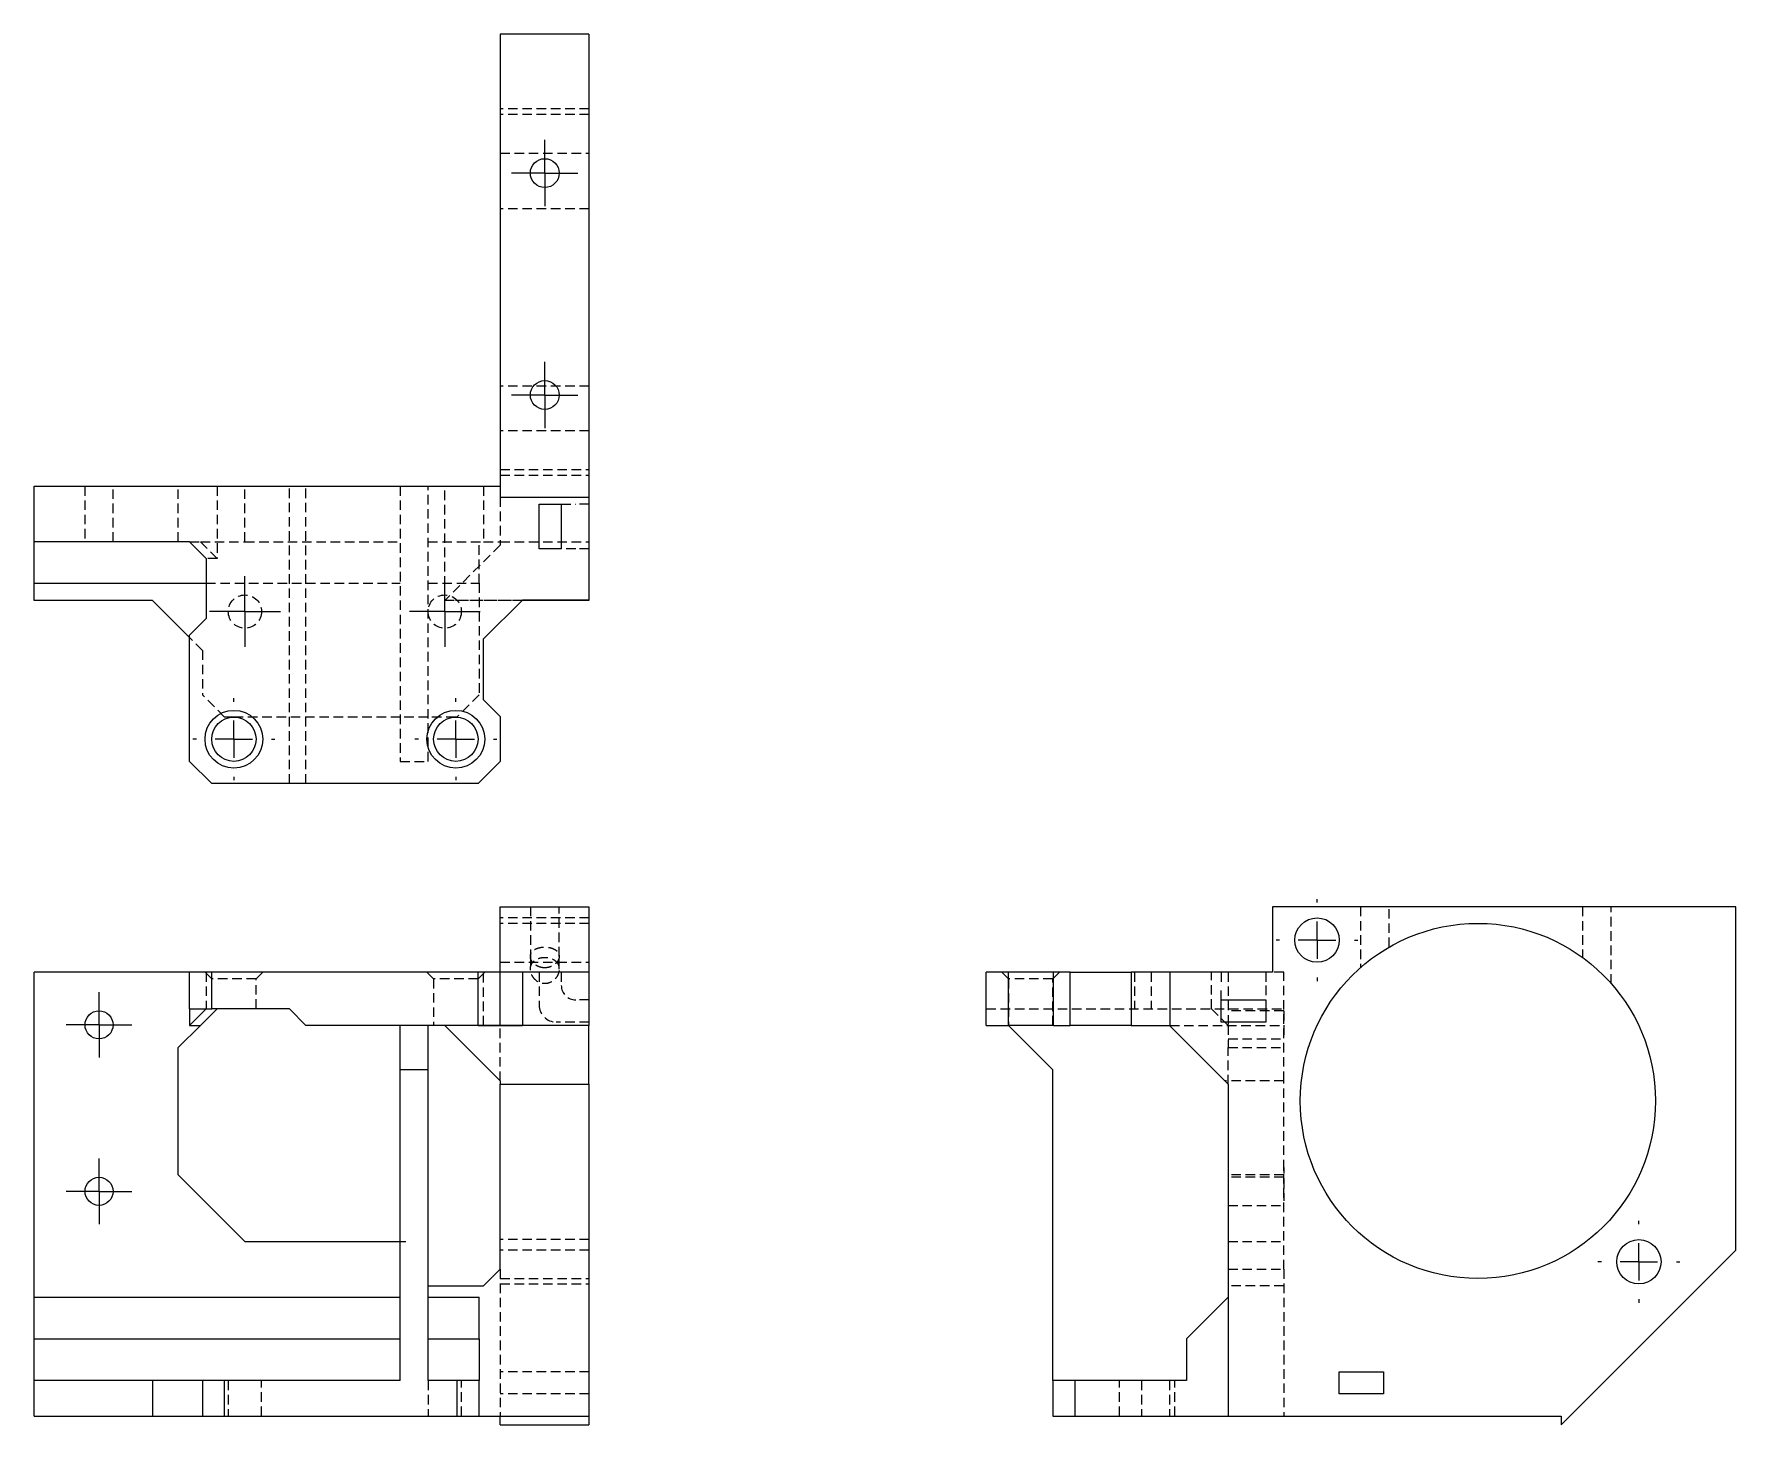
# Model space of a CAD drawing. Header units: millimetres. Extents: x 46 to 273, y 22 to 208.
import ezdxf

# ---------------------------------------------------------------- set-up
doc = ezdxf.new("R2010")
doc.units = ezdxf.units.MM
doc.linetypes.add('HIDDEN', pattern=[1.905, 1.27, -0.635])
doc.layers.add('10', color=7, linetype='Continuous')

# ---------------------------------------------------------------- blocks, each defined once
blk = doc.blocks.new('SW_CENTERMARKSYMBOL_0')
at = {"layer": '10', "color": 0}
for p, q in [((0, 2.5), (0, 4.37)), ((0, 0), (0, 2.5)), ((-2.5, 0), (-4.37, 0)), ((0, 0), (-2.5, 0)), ((0, 0), (0, -2.5)), ((0, 0), (2.5, 0)), ((2.5, 0), (4.37, 0)), ((0, -2.5), (0, -4.37))]:
    blk.add_line(p, q, dxfattribs=at)
blk = doc.blocks.new('SW_CENTERMARKSYMBOL_1')
at = {"layer": '10', "color": 0}
for p, q in [((0, 2.5), (0, 4.37)), ((0, 0), (0, 2.5)), ((-2.5, 0), (-4.37, 0)), ((0, 0), (-2.5, 0)), ((0, 0), (0, -2.5)), ((0, 0), (2.5, 0)), ((2.5, 0), (4.37, 0)), ((0, -2.5), (0, -4.37))]:
    blk.add_line(p, q, dxfattribs=at)
blk = doc.blocks.new('SW_CENTERMARKSYMBOL_2')
at = {"layer": '10', "color": 0}
for p, q in [((0, 2.5), (0, 4.72)), ((0, 0), (0, 2.5)), ((-2.5, 0), (-4.72, 0)), ((0, 0), (-2.5, 0)), ((0, 0), (0, -2.5)), ((0, 0), (2.5, 0)), ((2.5, 0), (4.72, 0)), ((0, -2.5), (0, -4.72))]:
    blk.add_line(p, q, dxfattribs=at)
blk = doc.blocks.new('SW_CENTERMARKSYMBOL_3')
at = {"layer": '10', "color": 0}
for p, q in [((0, 2.5), (0, 4.72)), ((0, 0), (0, 2.5)), ((-2.5, 0), (-4.72, 0)), ((0, 0), (-2.5, 0)), ((0, 0), (0, -2.5)), ((0, 0), (2.5, 0)), ((2.5, 0), (4.72, 0)), ((0, -2.5), (0, -4.72))]:
    blk.add_line(p, q, dxfattribs=at)
blk = doc.blocks.new('SW_CENTERMARKSYMBOL_4')
at = {"layer": '10', "color": 0}
for p, q in [((0, 2.5), (0, 4.42)), ((0, 0), (0, 2.5)), ((-2.5, 0), (-4.42, 0)), ((0, 0), (-2.5, 0)), ((0, 0), (0, -2.5)), ((0, 0), (2.5, 0)), ((2.5, 0), (4.42, 0)), ((0, -2.5), (0, -4.42))]:
    blk.add_line(p, q, dxfattribs=at)
blk = doc.blocks.new('SW_CENTERMARKSYMBOL_5')
at = {"layer": '10', "color": 0}
for p, q in [((0, 2.5), (0, 4.42)), ((0, 0), (0, 2.5)), ((-2.5, 0), (-4.42, 0)), ((0, 0), (-2.5, 0)), ((0, 0), (0, -2.5)), ((0, 0), (2.5, 0)), ((2.5, 0), (4.42, 0)), ((0, -2.5), (0, -4.42))]:
    blk.add_line(p, q, dxfattribs=at)
blk = doc.blocks.new('SW_CENTERMARKSYMBOL_6')
at = {"layer": '10', "color": 0}
for p, q in [((0, 5), (0, 5.46)), ((0, 0), (0, 2.5)), ((-5, 0), (-5.46, 0)), ((0, 0), (-2.5, 0)), ((0, 0), (0, -2.5)), ((0, 0), (2.5, 0)), ((5, 0), (5.46, 0)), ((0, -5), (0, -5.46))]:
    blk.add_line(p, q, dxfattribs=at)
blk = doc.blocks.new('SW_CENTERMARKSYMBOL_7')
at = {"layer": '10', "color": 0}
for p, q in [((0, 5), (0, 5.46)), ((0, 0), (0, 2.5)), ((-5, 0), (-5.46, 0)), ((0, 0), (-2.5, 0)), ((0, 0), (0, -2.5)), ((0, 0), (2.5, 0)), ((5, 0), (5.46, 0)), ((0, -5), (0, -5.46))]:
    blk.add_line(p, q, dxfattribs=at)
blk = doc.blocks.new('SW_CENTERMARKSYMBOL_8')
at = {"layer": '10', "color": 0}
for p, q in [((0, 5), (0, 5.46)), ((0, 0), (0, 2.5)), ((-5, 0), (-5.46, 0)), ((0, 0), (-2.5, 0)), ((0, 0), (0, -2.5)), ((0, 0), (2.5, 0)), ((5, 0), (5.46, 0)), ((0, -5), (0, -5.46))]:
    blk.add_line(p, q, dxfattribs=at)
blk = doc.blocks.new('SW_CENTERMARKSYMBOL_9')
at = {"layer": '10', "color": 0}
for p, q in [((0, 5), (0, 5.46)), ((0, 0), (0, 2.5)), ((-5, 0), (-5.46, 0)), ((0, 0), (-2.5, 0)), ((0, 0), (0, -2.5)), ((0, 0), (2.5, 0)), ((5, 0), (5.46, 0)), ((0, -5), (0, -5.46))]:
    blk.add_line(p, q, dxfattribs=at)

msp = doc.modelspace()

# ---------------------------------------------------------------- linework, layer by layer
at = {"color": 7, "linetype": 'Continuous', "lineweight": 25}
for p, q in [((120.01, 208), (108.17, 208)), ((108.17, 208), (108.17, 146.19)), ((120.01, 208), (120.01, 146.19)), ((45.99, 140.27), (45.99, 147.68)), ((45.99, 147.68), (108.17, 147.68)), ((52.78, 147.68), (54.25, 147.68)), ((94.1, 147.68), (95.58, 147.68)), ((108.17, 146.19), (120.01, 146.19)), ((120.01, 146.19), (120.01, 132.49)), ((113.35, 145.27), (116.31, 145.27)), ((113.35, 139.34), (113.35, 145.27)), ((116.31, 145.27), (116.31, 139.34)), ((66.72, 140.27), (45.99, 140.27)), ((45.99, 134.72), (45.99, 140.27)), ((68.94, 138.05), (66.72, 140.27)), ((116.31, 139.34), (113.35, 139.34)), ((68.94, 138.05), (68.94, 130.01)), ((45.99, 134.72), (68.94, 134.72)), ((45.99, 132.43), (45.99, 134.72)), ((61.79, 132.43), (45.99, 132.43)), ((66.72, 127.5), (61.79, 132.43)), ((111.13, 132.49), (105.95, 127.31)), ((120.01, 132.44), (111.08, 132.44)), ((120.01, 132.49), (111.13, 132.49)), ((120.01, 132.49), (120.01, 132.44)), ((66.72, 127.79), (68.94, 130.01)), ((66.72, 110.96), (66.72, 127.79)), ((105.95, 119.17), (105.95, 127.31)), ((105.95, 119.17), (108.17, 116.95)), ((72.65, 116.88), (72.63, 116.88)), ((102.26, 116.88), (102.24, 116.88)), ((108.17, 116.95), (108.17, 110.96)), ((69.68, 108), (66.72, 110.96)), ((108.17, 110.96), (105.21, 108)), ((105.21, 108), (69.68, 108)), ((108.17, 91.57), (120.01, 91.57)), ((108.17, 82.84), (108.17, 91.57)), ((120.01, 91.57), (120.01, 82.84)), ((211.19, 91.57), (211.19, 82.84)), ((273, 91.57), (211.19, 91.57)), ((273, 45.74), (273, 91.57)), ((45.99, 39.46), (45.99, 82.84)), ((66.72, 82.84), (45.99, 82.84)), ((66.72, 77.95), (66.72, 82.84)), ((69.68, 82.84), (66.72, 82.84)), ((69.68, 77.95), (69.68, 82.84)), ((105.21, 82.84), (69.68, 82.84)), ((105.21, 75.73), (105.21, 82.84)), ((108.17, 82.84), (105.21, 82.84)), ((108.17, 75.73), (108.17, 82.84)), ((111.13, 82.84), (108.17, 82.84)), ((111.13, 82.84), (111.13, 75.73)), ((120.01, 82.84), (111.13, 82.84)), ((120.01, 82.84), (120.01, 75.71)), ((173, 75.73), (173, 82.84)), ((175.96, 82.84), (173, 82.84)), ((175.96, 75.73), (175.96, 82.84)), ((181.95, 82.84), (175.96, 82.84)), ((181.95, 75.73), (181.95, 82.84)), ((184.17, 82.84), (181.95, 82.84)), ((184.17, 75.73), (184.17, 82.84)), ((184.17, 82.84), (192.31, 82.84)), ((192.31, 82.84), (192.31, 75.73)), ((197.49, 82.84), (192.31, 82.84)), ((197.49, 82.84), (197.49, 75.71)), ((211.19, 82.84), (197.49, 82.84)), ((66.72, 77.95), (69.68, 77.95)), ((68.94, 77.95), (66.72, 75.73)), ((66.72, 77.95), (66.72, 75.73)), ((68.19, 75.73), (70.42, 77.95)), ((80.04, 77.95), (69.68, 77.95)), ((82.26, 75.73), (80.04, 77.95)), ((204.34, 79.14), (210.27, 79.14)), ((204.34, 76.17), (204.34, 79.14)), ((210.27, 79.14), (210.27, 76.17)), ((68.19, 75.73), (65.23, 72.77)), ((66.72, 75.73), (68.19, 75.73)), ((105.21, 75.73), (82.26, 75.73)), ((94.84, 69.81), (94.84, 75.73)), ((98.55, 69.81), (98.55, 75.73)), ((100.79, 75.71), (100.77, 75.73)), ((108.17, 68.33), (100.79, 75.71)), ((120.01, 75.71), (100.79, 75.71)), ((105.21, 75.73), (108.17, 75.73)), ((108.17, 75.73), (111.13, 75.73)), ((120.01, 67.88), (120.01, 75.71)), ((173, 75.73), (175.96, 75.73)), ((181.95, 75.73), (175.96, 75.73)), ((181.88, 69.81), (175.96, 75.73)), ((181.95, 75.73), (184.17, 75.73)), ((192.31, 75.73), (184.17, 75.73)), ((192.31, 75.73), (197.49, 75.73)), ((205.27, 67.88), (197.44, 75.71)), ((197.49, 75.71), (197.44, 75.71)), ((210.27, 76.17), (204.34, 76.17)), ((65.23, 55.8), (65.23, 72.77)), ((98.55, 69.81), (94.84, 69.81)), ((94.84, 28.35), (94.84, 69.81)), ((98.55, 28.35), (98.55, 69.81)), ((108.17, 68.33), (108.17, 67.88)), ((181.88, 28.35), (181.88, 69.81)), ((108.17, 67.88), (120.01, 67.88)), ((108.17, 43.21), (108.17, 67.88)), ((120.01, 67.88), (120.01, 23.62)), ((205.27, 67.88), (205.27, 23.62)), ((65.23, 55.8), (74.12, 46.91)), ((74.12, 46.91), (94.84, 46.91)), ((249.69, 22.43), (273, 45.74)), ((105.95, 40.99), (108.17, 43.21)), ((98.55, 40.99), (105.95, 40.99)), ((45.99, 39.46), (94.84, 39.46)), ((45.99, 33.91), (45.99, 39.46)), ((98.55, 39.46), (105.36, 39.46)), ((105.36, 33.91), (105.36, 39.46)), ((199.72, 33.91), (205.27, 39.46)), ((45.99, 33.91), (94.84, 33.91)), ((45.99, 28.35), (45.99, 33.91)), ((98.55, 33.91), (105.36, 33.91)), ((105.36, 33.91), (105.36, 28.35)), ((199.72, 33.91), (199.72, 28.35)), ((220.08, 29.54), (226, 29.54)), ((220.08, 26.58), (220.08, 29.54)), ((226, 29.54), (226, 26.58)), ((45.99, 23.62), (45.99, 28.35)), ((61.79, 28.35), (45.99, 28.35)), ((61.79, 28.35), (61.79, 23.62)), ((68.45, 28.35), (61.79, 28.35)), ((68.45, 28.35), (68.45, 23.62)), ((71.41, 28.35), (68.45, 28.35)), ((71.41, 23.62), (71.41, 28.35)), ((94.84, 28.35), (71.41, 28.35)), ((102.4, 28.35), (98.55, 28.35)), ((102.4, 28.35), (102.4, 23.62)), ((105.36, 28.35), (102.4, 28.35)), ((105.36, 23.62), (105.36, 28.35)), ((181.88, 28.35), (181.88, 23.62)), ((184.84, 28.35), (181.88, 28.35)), ((184.84, 23.62), (184.84, 28.35)), ((199.72, 28.35), (184.84, 28.35)), ((226, 26.58), (220.08, 26.58)), ((45.99, 23.62), (61.79, 23.62)), ((61.79, 23.62), (68.45, 23.62)), ((68.45, 23.62), (71.41, 23.62)), ((71.41, 23.62), (102.4, 23.62)), ((102.4, 23.62), (105.36, 23.62)), ((105.36, 23.62), (120.01, 23.62)), ((108.17, 22.43), (108.17, 23.62)), ((120.01, 23.62), (120.01, 22.43)), ((181.88, 23.62), (184.84, 23.62)), ((184.84, 23.62), (205.27, 23.62)), ((205.27, 23.62), (249.69, 23.62)), ((249.69, 23.62), (249.69, 22.43)), ((108.17, 22.43), (120.01, 22.43))]:
    msp.add_line(p, q, dxfattribs=at)
at = {"color": 7, "linetype": 'HIDDEN', "lineweight": 18}
for p, q in [((120.01, 198.01), (108.17, 198.01)), ((120.01, 197.27), (108.17, 197.27)), ((108.17, 192.09), (120.01, 192.09)), ((120.01, 184.69), (108.17, 184.69)), ((120.01, 161), (108.17, 161)), ((120.01, 155.08), (108.17, 155.08)), ((120.01, 155.08), (108.17, 155.08)), ((108.17, 149.9), (120.01, 149.9)), ((52.78, 147.68), (52.78, 140.27)), ((56.53, 140.27), (56.53, 147.68)), ((65.23, 140.27), (65.23, 147.68)), ((70.42, 147.68), (70.42, 138.05)), ((74.12, 140.27), (74.12, 147.68)), ((80.04, 108), (80.04, 147.68)), ((82.26, 108), (82.26, 147.68)), ((94.84, 147.68), (94.84, 110.96)), ((98.55, 110.96), (98.55, 147.68)), ((100.77, 132.49), (100.77, 147.68)), ((105.95, 147.68), (105.95, 140.27)), ((108.17, 149.16), (120.01, 149.16)), ((108.17, 146.19), (108.17, 139.83)), ((116.31, 145.27), (118.24, 145.27)), ((120.01, 145.27), (118.24, 145.27)), ((66.72, 140.27), (68.19, 140.27)), ((68.19, 140.27), (70.42, 138.05)), ((68.19, 140.27), (74.12, 140.27)), ((74.12, 140.27), (94.84, 140.27)), ((98.55, 140.27), (105.95, 140.27)), ((108.17, 139.83), (100.79, 132.44)), ((105.36, 134.72), (105.36, 140.27)), ((105.95, 140.27), (108.17, 140.27)), ((108.17, 140.27), (120.01, 140.27)), ((118.24, 139.34), (116.31, 139.34)), ((120.01, 139.34), (118.24, 139.34)), ((70.42, 138.05), (68.94, 138.05)), ((68.94, 134.72), (94.84, 134.72)), ((98.55, 134.72), (105.36, 134.72)), ((105.36, 134.72), (105.36, 119.84)), ((100.77, 132.49), (111.13, 132.49)), ((100.79, 132.44), (100.79, 132.49)), ((111.08, 132.44), (100.79, 132.44)), ((68.45, 125.76), (66.72, 127.5)), ((68.45, 125.76), (68.45, 119.84)), ((71.41, 116.88), (68.45, 119.84)), ((105.36, 119.84), (102.4, 116.88)), ((72.63, 116.88), (71.41, 116.88)), ((94.84, 116.88), (72.65, 116.88)), ((98.55, 116.88), (94.84, 116.88)), ((102.24, 116.88), (98.55, 116.88)), ((102.4, 116.88), (102.26, 116.88)), ((94.84, 110.96), (98.55, 110.96)), ((112.19, 91.57), (112.19, 84.95)), ((116.04, 84.95), (116.04, 91.57)), ((222.91, 91.57), (222.91, 83.42)), ((226.76, 86.18), (226.76, 91.57)), ((252.52, 91.57), (252.52, 84.81)), ((256.37, 81.32), (256.37, 91.57)), ((120.01, 90.08), (108.17, 90.08)), ((120.01, 89.35), (108.17, 89.35)), ((108.17, 84.16), (120.01, 84.16)), ((112.19, 84.95), (112.19, 83.25)), ((116.04, 83.24), (116.04, 84.95)), ((68.79, 82.84), (69.68, 81.95)), ((68.94, 82.84), (68.94, 77.95)), ((75.6, 81.95), (69.68, 81.95)), ((75.6, 81.95), (76.49, 82.84)), ((75.6, 77.95), (75.6, 81.95)), ((98.4, 82.84), (99.29, 81.95)), ((105.21, 81.95), (99.29, 81.95)), ((99.29, 81.95), (99.29, 75.73)), ((105.21, 81.95), (106.1, 82.84)), ((105.21, 75.73), (105.21, 81.95)), ((105.95, 75.73), (105.95, 82.84)), ((108.17, 68.33), (108.17, 82.84)), ((113.35, 82.84), (113.35, 78.47)), ((116.31, 82.84), (116.31, 81.06)), ((175.07, 82.84), (175.96, 81.95)), ((181.88, 81.95), (175.96, 81.95)), ((175.96, 81.95), (175.96, 75.73)), ((181.88, 81.95), (182.77, 82.84)), ((181.88, 75.73), (181.88, 81.95)), ((192.79, 82.84), (192.79, 77.95)), ((195.01, 82.84), (195.01, 77.95)), ((203.05, 77.95), (203.05, 82.84)), ((204.34, 82.84), (204.34, 81.06)), ((205.27, 82.84), (205.27, 75.73)), ((210.27, 82.84), (210.27, 81.06)), ((212.68, 82.84), (211.19, 82.84)), ((212.68, 68.33), (212.68, 82.84)), ((204.34, 79.14), (204.34, 81.06)), ((210.27, 81.06), (210.27, 79.14)), ((120.01, 79.14), (118.24, 79.14)), ((173, 77.95), (212.68, 77.95)), ((205.27, 75.73), (203.05, 77.95)), ((212.68, 77.68), (205.27, 77.68)), ((212.68, 77.66), (212.68, 77.68)), ((212.68, 77.66), (212.68, 73.98)), ((120.01, 76.17), (115.65, 76.17)), ((197.49, 75.73), (212.68, 75.73)), ((205.27, 75.73), (205.27, 72.77)), ((205.27, 73.93), (212.68, 73.93)), ((205.27, 72.77), (212.68, 72.77)), ((205.27, 67.88), (205.27, 72.77)), ((212.68, 68.33), (204.83, 68.33)), ((212.68, 43.21), (212.68, 68.33)), ((212.68, 55.8), (205.27, 55.8)), ((212.68, 55.47), (205.27, 55.47)), ((212.68, 55.27), (212.68, 52.34)), ((212.68, 55.07), (212.68, 55.18)), ((205.27, 51.73), (212.68, 51.73)), ((94.84, 46.91), (95.58, 46.91)), ((120.01, 47.16), (108.17, 47.16)), ((120.01, 45.74), (108.17, 45.74)), ((205.27, 46.91), (212.68, 46.91)), ((108.17, 43.21), (108.17, 23.62)), ((205.27, 43.21), (212.68, 43.21)), ((212.68, 43.21), (212.68, 23.62)), ((108.17, 41.97), (120.01, 41.97)), ((108.17, 41.24), (120.01, 41.24)), ((212.68, 40.99), (205.27, 40.99)), ((120.01, 29.54), (108.17, 29.54)), ((71.9, 28.35), (71.9, 23.62)), ((76.34, 23.62), (76.34, 28.35)), ((98.55, 28.35), (98.55, 23.62)), ((102.99, 23.62), (102.99, 28.35)), ((190.76, 23.62), (190.76, 28.35)), ((193.72, 28.35), (193.72, 23.62)), ((197.43, 28.35), (197.43, 23.62)), ((198.17, 23.62), (198.17, 28.35)), ((120.01, 26.58), (108.17, 26.58))]:
    msp.add_line(p, q, dxfattribs=at)
at = {"color": 7, "linetype": 'Continuous', "lineweight": 25}
for centre, radius in [((114.11, 189.45), 1.92), ((114.11, 159.84), 1.92), ((72.64, 113.92), 3.85), ((72.64, 113.92), 2.96), ((102.25, 113.92), 3.85), ((102.25, 113.92), 2.96), ((217.12, 87.12), 2.96), ((238.58, 65.66), 23.69), ((54.66, 75.81), 1.87), ((54.66, 53.6), 1.87), ((260.05, 44.2), 2.96)]:
    msp.add_circle(centre, radius, dxfattribs=at)
at = {"color": 7, "linetype": 'HIDDEN', "lineweight": 18}
for centre in [(74.12, 130.95), (100.77, 130.95)]:
    msp.add_circle(centre, 2.22, dxfattribs=at)
for centre, radius in [((118.24, 81.06), 1.92), ((115.65, 78.47), 2.29)]:
    msp.add_arc(centre, radius, 180, 270, dxfattribs=at)
for points, knots in [([(54.35, 147.68), (54.51, 147.68), (54.85, 147.68), (55.25, 147.68), (55.41, 147.68), (55.49, 147.68)], [0, 0, 0, 0, 0.3181315, 0.6590658, 1, 1, 1, 1]), ([(114.11, 83.42), (114.26, 83.42), (114.39, 83.44), (114.67, 83.49), (114.8, 83.53), (115.04, 83.62), (115.15, 83.68), (115.35, 83.81), (115.44, 83.88), (115.61, 84.02), (115.68, 84.1), (115.8, 84.26), (115.86, 84.34), (115.94, 84.5), (115.97, 84.58), (116.02, 84.75), (116.03, 84.83), (116.04, 85.08), (116.01, 85.24), (115.89, 85.46), (115.84, 85.53), (115.72, 85.67), (115.65, 85.73), (115.48, 85.85), (115.38, 85.91), (115.17, 86), (115.06, 86.05), (114.81, 86.11), (114.68, 86.14), (114.41, 86.18), (114.26, 86.19), (113.84, 86.19), (113.56, 86.15), (113.06, 86.02), (112.84, 85.92), (112.5, 85.68), (112.38, 85.54), (112.22, 85.24), (112.18, 85.08), (112.19, 84.75), (112.24, 84.58), (112.37, 84.34), (112.42, 84.26), (112.54, 84.1), (112.62, 84.02), (112.78, 83.88), (112.87, 83.81), (113.07, 83.68), (113.19, 83.63), (113.43, 83.53), (113.56, 83.49), (113.83, 83.44), (113.97, 83.42), (114.11, 83.42)], [0, 0, 0, 0, 0.03125, 0.03125, 0.0625, 0.0625, 0.09375, 0.09375, 0.125, 0.125, 0.15625, 0.15625, 0.1875, 0.1875, 0.21875, 0.21875, 0.25, 0.25, 0.3125, 0.3125, 0.34375, 0.34375, 0.375, 0.375, 0.40625, 0.40625, 0.4375, 0.4375, 0.46875, 0.46875, 0.5, 0.5, 0.5625, 0.5625, 0.625, 0.625, 0.6875, 0.6875, 0.75, 0.75, 0.8125, 0.8125, 0.84375, 0.84375, 0.875, 0.875, 0.90625, 0.90625, 0.9375, 0.9375, 0.96875, 0.96875, 1, 1, 1, 1]), ([(112.19, 83.25), (112.19, 83.05), (112.23, 82.85), (112.37, 82.45), (112.48, 82.25), (112.78, 81.88), (112.96, 81.7), (113.31, 81.49), (113.44, 81.43), (113.72, 81.35), (113.86, 81.32), (114.16, 81.3), (114.31, 81.31), (114.6, 81.37), (114.74, 81.42), (114.99, 81.54), (115.11, 81.61), (115.32, 81.77), (115.41, 81.85), (115.57, 82.03), (115.65, 82.13), (115.77, 82.32), (115.83, 82.42), (115.96, 82.71), (116.02, 82.92), (116.04, 83.22), (116.04, 83.32), (116.02, 83.51), (116, 83.61), (115.94, 83.8), (115.89, 83.89), (115.79, 84.07), (115.72, 84.15), (115.57, 84.31), (115.49, 84.39), (115.29, 84.52), (115.17, 84.58), (114.93, 84.68), (114.79, 84.73), (114.51, 84.79), (114.37, 84.81), (114.07, 84.82), (113.92, 84.81), (113.63, 84.77), (113.48, 84.74), (113.22, 84.66), (113.1, 84.6), (112.88, 84.48), (112.78, 84.41), (112.51, 84.19), (112.39, 84.02), (112.23, 83.65), (112.19, 83.45), (112.19, 83.25)], [0, 0, 0, 0, 0.0625, 0.0625, 0.125, 0.125, 0.1875, 0.1875, 0.21875, 0.21875, 0.25, 0.25, 0.28125, 0.28125, 0.3125, 0.3125, 0.34375, 0.34375, 0.375, 0.375, 0.40625, 0.40625, 0.4375, 0.4375, 0.5, 0.5, 0.53125, 0.53125, 0.5625, 0.5625, 0.59375, 0.59375, 0.625, 0.625, 0.65625, 0.65625, 0.6875, 0.6875, 0.71875, 0.71875, 0.75, 0.75, 0.78125, 0.78125, 0.8125, 0.8125, 0.84375, 0.84375, 0.875, 0.875, 0.9375, 0.9375, 1, 1, 1, 1]), ([(212.68, 56.32), (212.68, 56.35), (212.68, 56.41), (212.68, 56.49), (212.68, 56.56), (212.68, 56.64), (212.68, 56.72), (212.68, 56.77), (212.68, 56.78), (212.68, 56.75), (212.68, 56.63), (212.68, 56.44), (212.68, 56.26), (212.68, 56.05), (212.68, 55.81), (212.68, 55.55), (212.68, 55.37), (212.68, 55.27)], [0, 0, 0, 0, 0.035753, 0.07139, 0.107076, 0.142974, 0.214323, 0.285867, 0.357216, 0.428759, 0.571322, 0.64267, 0.714214, 0.785563, 0.857107, 0.928505, 1, 1, 1, 1])]:
    msp.add_open_spline(points, degree=3, knots=knots, dxfattribs=at)

# ---------------------------------------------------------------- block references
at = {"layer": '10'}
for name, p in [('SW_CENTERMARKSYMBOL_5', (114.11, 189.45)), ('SW_CENTERMARKSYMBOL_4', (114.11, 159.84)), ('SW_CENTERMARKSYMBOL_3', (74.12, 130.95)), ('SW_CENTERMARKSYMBOL_2', (100.77, 130.95)), ('SW_CENTERMARKSYMBOL_7', (72.64, 113.92)), ('SW_CENTERMARKSYMBOL_6', (102.25, 113.92)), ('SW_CENTERMARKSYMBOL_9', (217.12, 87.12)), ('SW_CENTERMARKSYMBOL_0', (54.66, 75.81)), ('SW_CENTERMARKSYMBOL_1', (54.66, 53.6)), ('SW_CENTERMARKSYMBOL_8', (260.05, 44.2))]:
    msp.add_blockref(name, p, dxfattribs=at)

doc.saveas('drawing.dxf')
